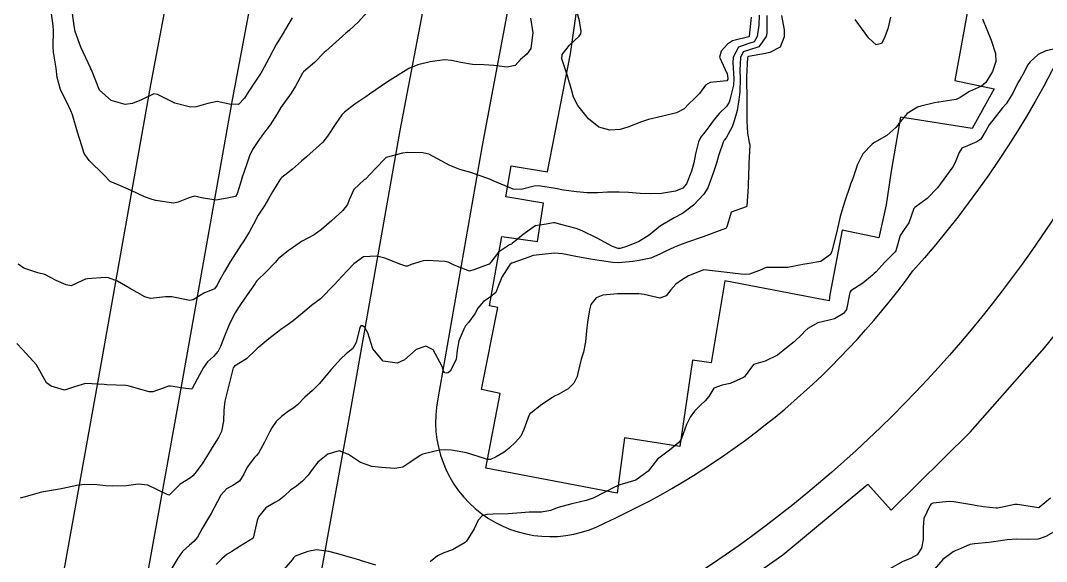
# Model space of a CAD drawing. Header units: metres. Extents: x 286371 to 293043, y 7462578 to 7466404.
# Drawn here: x 292213.7 to 292310.4, y 7462914.2 to 7462965.2 of the extents above; entities that cross this region are included whole.
import ezdxf

# ---------------------------------------------------------------- set-up
doc = ezdxf.new("R2010")
doc.units = ezdxf.units.M
doc.header["$MEASUREMENT"] = 0
for name, color, linetype in [('Curvas de Nivel 1m', 11, 'Continuous'), ('Curvas de Nivel 5m', 15, 'Continuous'), ('Edificações', 30, 'Continuous'), ('Vias primárias', 230, 'Continuous')]:
    doc.layers.add(name, color=color, linetype=linetype)

msp = doc.modelspace()

# ---------------------------------------------------------------- linework, layer by layer
at = {"layer": 'Curvas de Nivel 1m', "flags": 128}
for points, elevation in [([(292246.4, 7462965.936), (292245.583, 7462965.04), (292244.729, 7462964.249), (292244.53, 7462964.094), (292244.37, 7462963.964), (292242.491, 7462962.282), (292242.342, 7462962.136), (292241.42, 7462961.205), (292240.398, 7462960.313), (292240.355, 7462960.272), (292240.312, 7462960.207), (292239.65, 7462958.968), (292239.232, 7462958.33), (292238.263, 7462956.968), (292237.895, 7462956.36), (292237.263, 7462955.345), (292236.539, 7462954.38), (292236.4, 7462954.203), (292236.218, 7462953.955), (292235.597, 7462953), (292235.304, 7462952.398), (292235.01, 7462951.574), (292234.609, 7462950.408), (292234.504, 7462950.064), (292234.14, 7462948.83), (292233.977, 7462948.576), (292233.195, 7462948.429), (292232.316, 7462948.257), (292232.131, 7462948.233), (292230.79, 7462948.465), (292230.136, 7462948.591), (292230.025, 7462948.587), (292229.669, 7462948.481), (292228.581, 7462948.044), (292228.126, 7462947.948), (292226.472, 7462948.186), (292226.13, 7462948.284), (292225.395, 7462948.546), (292224.143, 7462949.137), (292223.136, 7462949.593), (292222.155, 7462949.987), (292221.562, 7462950.603), (292220.184, 7462951.96), (292219.717, 7462952.632), (292219.494, 7462953.345), (292219.105, 7462954.641), (292218.611, 7462956.286), (292218.469, 7462956.651), (292218.26, 7462957.071), (292217.5, 7462958.666), (292217.174, 7462959.798), (292217.064, 7462960.673), (292216.827, 7462962.186), (292216.791, 7462962.678), (292216.828, 7462964.216), (292216.786, 7462964.678), (292216.559, 7462966.525)], 736), ([(292239.313, 7462965.408), (292238.705, 7462964.339), (292238.576, 7462964.136), (292238.366, 7462963.827), (292237.815, 7462962.89), (292237.526, 7462962.357), (292237.126, 7462961.569), (292236.48, 7462960.372), (292236.31, 7462960.099), (292235.183, 7462958.401), (292234.841, 7462957.84), (292234.267, 7462957.253), (292233.428, 7462957.265), (292232.27, 7462957.526), (292231.369, 7462957.356), (292230.262, 7462957.024), (292229.748, 7462956.996), (292228.267, 7462957.37), (292226.626, 7462958.182), (292226.28, 7462958.258), (292225.129, 7462957.693), (292224.266, 7462957.348), (292223.588, 7462957.251), (292222.269, 7462957.618), (292221.176, 7462958.611), (292220.407, 7462960.528), (292220.358, 7462960.624), (292220.315, 7462960.696), (292219.391, 7462962.639), (292218.873, 7462964.141), (292218.767, 7462964.649), (292218.534, 7462966.521)], 737), ([(292283.335, 7462965.66), (292283.31, 7462964.731), (292283.168, 7462963.662), (292282.856, 7462963.167), (292282.354, 7462963.008), (292281.38, 7462962.657), (292280.883, 7462961.696), (292280.857, 7462961.165), (292280.955, 7462959.695), (292280.922, 7462959.067), (292280.574, 7462957.7), (292280.502, 7462957.47), (292280.264, 7462957.066), (292279.566, 7462956.403), (292279.018, 7462955.723), (292278.704, 7462955.261), (292278.228, 7462954.647), (292277.819, 7462954.142), (292277.626, 7462953.743), (292277.353, 7462952.591), (292277.175, 7462951.75), (292276.96, 7462950.965), (292276.495, 7462949.759), (292276.148, 7462949.373), (292275.445, 7462949.08), (292274.14, 7462948.872), (292273.13, 7462948.829), (292272.14, 7462948.866), (292271.028, 7462948.964), (292270.141, 7462948.999), (292269.05, 7462948.971), (292268.139, 7462948.915), (292267.133, 7462948.916), (292266.14, 7462949.012), (292264.899, 7462949.187), (292264.144, 7462949.317), (292262.551, 7462949.575), (292262.148, 7462949.555), (292260.913, 7462949.232), (292260.143, 7462949.26), (292258.283, 7462950.043), (292258.155, 7462950.116), (292258.021, 7462950.181), (292256.165, 7462950.836), (292255.139, 7462951.12), (292254.175, 7462951.483), (292253.015, 7462952.122), (292252.19, 7462952.56), (292251.643, 7462952.695), (292250.195, 7462952.71), (292249.715, 7462952.651), (292248.185, 7462952.267), (292248.143, 7462952.237), (292248.106, 7462952.196), (292247.173, 7462951.211), (292246.223, 7462950.223), (292246.187, 7462950.19), (292246.153, 7462950.163), (292245.138, 7462949.241), (292244.703, 7462948.246), (292244.536, 7462947.83), (292244.109, 7462947.259), (292243.031, 7462946.276), (292242.082, 7462945.466), (292241.403, 7462944.975), (292240.2, 7462944.322), (292240.107, 7462944.281), (292240.063, 7462944.253), (292238.936, 7462943.456), (292238.04, 7462942.722), (292237.863, 7462942.531), (292237.714, 7462942.359), (292236.897, 7462941.495), (292236.008, 7462940.635), (292235.895, 7462940.497), (292235.826, 7462940.387), (292235.08, 7462939.306), (292234.45, 7462938.407), (292234.259, 7462938.12), (292233.962, 7462937.618), (292233.551, 7462936.82), (292233.362, 7462936.423), (292232.937, 7462935.422), (292232.562, 7462934.435), (292232.335, 7462934.011), (292231.9, 7462933.495), (292231.357, 7462932.987), (292230.969, 7462932.458), (292230.577, 7462931.761), (292229.892, 7462930.474), (292229.878, 7462930.45), (292229.853, 7462930.417), (292229.294, 7462930.483), (292227.857, 7462930.692), (292227.681, 7462930.683), (292227.151, 7462930.515), (292226.206, 7462930.172), (292225.849, 7462930.168), (292224.402, 7462930.556), (292223.856, 7462930.726), (292223.653, 7462930.771), (292221.858, 7462930.834), (292221.6, 7462930.856), (292219.859, 7462930.943), (292218.804, 7462930.645), (292217.849, 7462930.329), (292216.605, 7462930.683), (292216.181, 7462931.01), (292215.867, 7462931.589), (292215.238, 7462932.704), (292213.913, 7462934.153), (292213.374, 7462934.733)], 734), ([(292284.062, 7462965.649), (292284.052, 7462963.966), (292283.997, 7462963.65), (292283.317, 7462962.692), (292282.345, 7462962.382), (292281.826, 7462962.198), (292281.578, 7462961.686), (292281.512, 7462960.49), (292281.538, 7462959.686), (292281.518, 7462958.453), (292281.431, 7462957.687), (292281.253, 7462956.696), (292280.977, 7462955.693), (292280.786, 7462955.146), (292280.22, 7462954.106), (292280.053, 7462953.87), (292279.963, 7462953.708), (292279.51, 7462952.399), (292279.307, 7462951.718), (292279.028, 7462950.865), (292278.635, 7462949.727), (292278.498, 7462949.38), (292278.14, 7462948.799), (292277.165, 7462947.754), (292276.112, 7462946.983), (292275.341, 7462946.55), (292274.095, 7462945.845), (292274.072, 7462945.827), (292274.048, 7462945.805), (292272.972, 7462944.93), (292272.072, 7462944.371), (292271.705, 7462944.205), (292270.835, 7462943.853), (292270.25, 7462943.673), (292270.061, 7462943.676), (292269.532, 7462943.872), (292268.076, 7462944.659), (292266.657, 7462945.344), (292266.088, 7462945.551), (292264.656, 7462945.946), (292264.096, 7462946.081), (292263.966, 7462946.086), (292263.272, 7462945.967), (292262.275, 7462945.798), (292262.09, 7462945.724), (292261.1, 7462944.978), (292260.066, 7462944.144), (292259.99, 7462944.09), (292259.823, 7462944.018), (292258.759, 7462943.328), (292258.039, 7462942.372), (292257.897, 7462942.186), (292257.459, 7462942.053), (292256.443, 7462941.653), (292256.026, 7462941.542), (292254.581, 7462942.096), (292254.038, 7462942.381), (292253.71, 7462942.439), (292252.04, 7462942.555), (292251.656, 7462942.524), (292250.553, 7462942.157), (292250.186, 7462942.008), (292250.032, 7462942), (292249.557, 7462942.172), (292248.043, 7462942.762), (292247.312, 7462942.939), (292246.044, 7462942.877), (292245.121, 7462942.243), (292244.016, 7462941.038), (292243.306, 7462940.275), (292241.984, 7462938.94), (292241.626, 7462938.653), (292241.157, 7462938.307), (292240.527, 7462937.754), (292239.959, 7462937.288), (292239.421, 7462936.864), (292238.714, 7462936.343), (292238.262, 7462936.027), (292237.936, 7462935.784), (292237.14, 7462935.152), (292236.191, 7462934.38), (292236.036, 7462934.259), (292235.91, 7462934.132), (292235.017, 7462933.277), (292233.886, 7462932.57), (292233.81, 7462932.491), (292233.778, 7462932.416), (292233.382, 7462930.901), (292233.246, 7462930.424), (292232.979, 7462929.285), (292232.882, 7462928.429), (292232.845, 7462927.393), (292232.673, 7462926.431), (292232.378, 7462925.843), (292231.771, 7462924.93), (292231.6, 7462924.613), (292231.514, 7462924.448), (292230.825, 7462923.382), (292230.141, 7462922.468), (292229.954, 7462922.248), (292229.728, 7462922.064), (292228.755, 7462921.452), (292227.815, 7462920.503), (292227.765, 7462920.442), (292227.703, 7462920.415), (292227.464, 7462920.508), (292225.717, 7462921.371), (292224.821, 7462921.444), (292223.715, 7462921.295), (292222.392, 7462921.269), (292221.715, 7462921.314), (292220.935, 7462921.397), (292219.716, 7462921.428), (292219.021, 7462921.338), (292217.71, 7462921.044), (292217.396, 7462920.982), (292215.704, 7462920.694), (292214.151, 7462920.264), (292213.695, 7462920.14)], 733), ([(292285.442, 7462965.629), (292285.714, 7462964.284), (292285.704, 7462963.624), (292285.336, 7462962.643), (292284.342, 7462962.159), (292283.95, 7462962.04), (292282.335, 7462961.76), (292282.271, 7462961.74), (292282.243, 7462961.676), (292282.137, 7462959.847), (292282.136, 7462959.677), (292282.187, 7462957.764), (292282.19, 7462957.676), (292282.179, 7462955.741), (292282.18, 7462955.675), (292282.227, 7462954.551), (292282.393, 7462953.672), (292282.447, 7462953.434), (292282.364, 7462951.672), (292282.356, 7462951.497), (292282.305, 7462949.672), (292282.295, 7462949.529), (292282.171, 7462947.674), (292282.161, 7462947.637), (292282.123, 7462947.601), (292280.718, 7462947.092), (292280.302, 7462945.701), (292280.216, 7462945.579), (292280.091, 7462945.526), (292279.815, 7462945.435), (292278.079, 7462944.761), (292276.593, 7462944.285), (292276.069, 7462944.097), (292275.846, 7462943.999), (292275.369, 7462943.785), (292274.473, 7462943.383), (292274.055, 7462943.168), (292273.116, 7462942.751), (292272.045, 7462942.536), (292271.435, 7462942.451), (292270.041, 7462942.335), (292269.544, 7462942.369), (292268.044, 7462942.578), (292267.248, 7462942.704), (292266.049, 7462942.93), (292264.818, 7462943.177), (292264.053, 7462943.222), (292262.902, 7462943.121), (292262.049, 7462942.998), (292261.298, 7462942.743), (292260.038, 7462942.278), (292259.87, 7462942.183), (292259.742, 7462942.019), (292259.086, 7462940.96), (292258.709, 7462940.034), (292258.514, 7462939.519), (292257.99, 7462939.082), (292257.348, 7462938.689), (292256.809, 7462938.062), (292256.529, 7462937.503), (292255.953, 7462936.698), (292255.653, 7462936.374), (292255.489, 7462936.081), (292255.045, 7462934.97), (292254.88, 7462934.09), (292254.785, 7462933.207), (292254.211, 7462932.1), (292254.025, 7462931.959), (292253.881, 7462931.911), (292253.717, 7462931.943), (292253.599, 7462932.109), (292253.447, 7462932.554), (292252.613, 7462934.124), (292251.919, 7462934.476), (292251.027, 7462934.152), (292249.899, 7462933.179), (292249.221, 7462932.857), (292247.897, 7462933.053), (292246.925, 7462934.219), (292246.447, 7462935.716), (292246.171, 7462936.231), (292245.946, 7462936.387), (292245.81, 7462936.372), (292245.71, 7462936.238), (292245.359, 7462934.807), (292245.027, 7462934.248), (292244.429, 7462933.734), (292243.899, 7462933.272), (292243.01, 7462932.278), (292241.863, 7462930.915), (292241.563, 7462930.594), (292241.252, 7462930.303), (292240.514, 7462929.644), (292239.833, 7462928.948), (292239.496, 7462928.662), (292238.985, 7462928.337), (292238.311, 7462927.852), (292237.809, 7462927.374), (292237.395, 7462926.766), (292237.189, 7462926.364), (292236.717, 7462925.433), (292236.143, 7462924.379), (292235.969, 7462924.173), (292235.758, 7462923.97), (292235.079, 7462923.06), (292234.764, 7462922.399), (292234.373, 7462921.756), (292233.718, 7462921.321), (292233.125, 7462921.011), (292232.592, 7462920.431), (292232.292, 7462919.839), (292231.678, 7462918.688), (292231.585, 7462918.536), (292231.529, 7462918.447), (292230.844, 7462917.269), (292230.391, 7462916.463), (292230.049, 7462916.058), (292229.633, 7462915.706), (292228.985, 7462915.123), (292228.537, 7462914.491), (292227.59, 7462912.91)], 732), ([(292304.394, 7462965.334), (292305.219, 7462963.322), (292305.604, 7462962.057), (292305.653, 7462961.315), (292305.344, 7462960.348), (292304.722, 7462959.336), (292304.299, 7462958.979), (292303.164, 7462958.488), (292302.282, 7462957.91), (292301.925, 7462957.734), (292300.275, 7462957.477), (292300.209, 7462957.472), (292299.873, 7462957.41), (292298.595, 7462957.104), (292298.267, 7462956.986), (292297.3, 7462956.407), (292296.52, 7462955.46), (292296.41, 7462955.294), (292296.238, 7462955.082), (292295.383, 7462954.321), (292294.216, 7462953.654), (292294.117, 7462953.594), (292293.991, 7462953.498), (292293.127, 7462952.584), (292292.584, 7462951.518), (292292.485, 7462951.215), (292292.165, 7462950.276), (292291.961, 7462949.723), (292291.886, 7462949.528), (292291.442, 7462948.228), (292291.218, 7462947.538), (292290.973, 7462946.68), (292290.731, 7462945.545), (292290.615, 7462945.014), (292290.229, 7462943.552), (292290.189, 7462943.425), (292290.055, 7462943.12), (292289.168, 7462942.442), (292288.044, 7462942.247), (292287.468, 7462942.167), (292286.038, 7462941.897), (292285.781, 7462941.875), (292284.037, 7462941.873), (292283.857, 7462941.827), (292283.525, 7462941.652), (292282.436, 7462941.26), (292282.027, 7462941.222), (292281.605, 7462941.26), (292280.03, 7462941.449), (292278.123, 7462941.653), (292278.033, 7462941.642), (292276.686, 7462941.103), (292276.018, 7462940.686), (292275.497, 7462940.297), (292275.009, 7462939.789), (292274.575, 7462939.216), (292273.992, 7462938.992), (292272.501, 7462939.323), (292271.998, 7462939.406), (292270.464, 7462939.391), (292269.997, 7462939.395), (292268.591, 7462939.29), (292267.991, 7462939.019), (292267.491, 7462938.392), (292267.336, 7462937.904), (292267.148, 7462936.715), (292267.057, 7462935.908), (292266.966, 7462934.872), (292266.779, 7462933.911), (292266.573, 7462933.246), (292266.252, 7462931.919), (292266.183, 7462931.615), (292265.87, 7462930.975), (292265.347, 7462930.447), (292264.45, 7462929.946), (292264.06, 7462929.742), (292263.847, 7462929.615), (292262.849, 7462928.954), (292261.827, 7462928.153), (292261.735, 7462928.076), (292261.667, 7462927.987), (292261.166, 7462926.624), (292260.874, 7462925.998), (292260.38, 7462925.407), (292259.771, 7462924.843), (292259.304, 7462924.48), (292258.557, 7462924.032), (292258.013, 7462923.777), (292257.75, 7462923.773), (292256.868, 7462924.058), (292255.769, 7462924.426), (292254.336, 7462924.666), (292253.773, 7462924.709), (292253.226, 7462924.669), (292251.767, 7462924.33), (292251.631, 7462924.281), (292251.388, 7462924.15), (292250.425, 7462923.494), (292249.747, 7462923.068), (292249, 7462922.931), (292247.747, 7462923.035), (292246.833, 7462923.133), (292245.753, 7462923.516), (292244.633, 7462924.251), (292243.769, 7462924.586), (292242.688, 7462924.281), (292241.752, 7462923.521), (292241.213, 7462922.831), (292240.819, 7462922.308), (292240.31, 7462921.731), (292239.718, 7462921.255), (292239.167, 7462920.878), (292238.58, 7462920.341), (292238.093, 7462919.954), (292237.695, 7462919.741), (292236.841, 7462919.213), (292236.145, 7462918.377), (292236.013, 7462918.035), (292235.644, 7462916.384), (292234.428, 7462915.606), (292233.625, 7462915.125), (292233.189, 7462914.853), (292232.684, 7462914.428), (292232.16, 7462913.882)], 731), ([(292295.712, 7462965.475), (292295.468, 7462964.388), (292295.136, 7462963.483), (292294.861, 7462962.982), (292294.355, 7462962.883), (292293.666, 7462963.505), (292292.39, 7462965.255)], 732), ([(292310.801, 7462920.139), (292309.73, 7462919.254), (292309.703, 7462919.235), (292309.684, 7462919.229), (292309.474, 7462919.258), (292307.698, 7462919.55), (292307.435, 7462919.552), (292306.291, 7462919.305), (292305.798, 7462919.207), (292305.692, 7462919.205), (292304.482, 7462919.333), (292303.696, 7462919.444), (292303.575, 7462919.467), (292301.7, 7462919.8), (292301.251, 7462919.831), (292299.698, 7462919.68), (292299.537, 7462919.566), (292299.424, 7462919.409), (292298.87, 7462918.223), (292298.807, 7462917.417), (292298.809, 7462916.254), (292298.636, 7462915.419), (292298.236, 7462914.811), (292297.619, 7462914.44), (292296.882, 7462914.178), (292295.652, 7462913.464)], 729), ([(292311.602, 7462917.225), (292310.367, 7462916.52), (292309.639, 7462916.277), (292308.665, 7462916.243), (292307.639, 7462916.264), (292306.729, 7462916.206), (292305.635, 7462916.061), (292305.001, 7462915.96), (292303.634, 7462915.837), (292303.212, 7462915.771), (292302.281, 7462915.365), (292301.823, 7462915.17), (292301.62, 7462915.073), (292300.654, 7462914.348), (292299.827, 7462913.401)], 728)]:
    msp.add_lwpolyline(points, dxfattribs=dict(at, elevation=elevation))
at = {"layer": 'Curvas de Nivel 5m', "flags": 128}
for points, elevation in [([(292282.596, 7462965.466), (292282.414, 7462963.674), (292282.396, 7462963.642), (292282.363, 7462963.631), (292280.817, 7462963.238), (292280.352, 7462962.924), (292279.766, 7462962.29), (292279.619, 7462961.715), (292280.311, 7462960.149), (292280.381, 7462959.703), (292280.378, 7462959.628), (292280.301, 7462959.486), (292278.717, 7462959.309), (292278.294, 7462959.071), (292277.73, 7462958.295), (292277.194, 7462957.751), (292276.723, 7462957.302), (292276.26, 7462956.845), (292275.564, 7462956.465), (292274.249, 7462956.152), (292272.924, 7462955.821), (292272.241, 7462955.604), (292270.978, 7462955.109), (292270.23, 7462954.895), (292269.281, 7462954.826), (292268.232, 7462955.097), (292267.244, 7462955.909), (292266.263, 7462957.156), (292265.839, 7462957.931), (292265.684, 7462958.532), (292265.281, 7462959.94), (292264.736, 7462961.548), (292264.782, 7462961.948), (292265.463, 7462962.827), (292266.369, 7462963.687), (292266.539, 7462963.921), (292266.573, 7462964.116), (292266.392, 7462965.129), (292266.201, 7462965.927)], 735), ([(292261.783, 7462965.382), (292262.007, 7462963.99), (292261.827, 7462962.517), (292261.435, 7462961.998), (292260.857, 7462961.483), (292260.328, 7462960.928), (292259.595, 7462960.756), (292258.327, 7462960.932), (292257.395, 7462960.991), (292256.328, 7462961.02), (292255.229, 7462961.193), (292254.334, 7462961.404), (292253.67, 7462961.45), (292252.331, 7462961.277), (292251.174, 7462960.999), (292250.321, 7462960.636), (292249.554, 7462960.176), (292248.302, 7462959.387), (292246.62, 7462958.219), (292246.28, 7462957.98), (292245.229, 7462957.281), (292244.258, 7462956.54), (292243.999, 7462956.258), (292243.447, 7462955.471), (292242.659, 7462954.278), (292242.215, 7462953.702), (292240.681, 7462952.315), (292240.188, 7462951.894), (292239.352, 7462951.162), (292238.346, 7462950.352), (292238.245, 7462950.271), (292238.161, 7462950.161), (292237.485, 7462949.023), (292237.102, 7462948.37), (292236.733, 7462947.764), (292236.11, 7462946.807), (292235.959, 7462946.534), (292235.884, 7462946.388), (292235.268, 7462945.208), (292234.781, 7462944.404), (292234.494, 7462943.972), (292234.047, 7462943.301), (292233.693, 7462942.768), (292233.473, 7462942.423), (292232.935, 7462941.516), (292232.358, 7462940.439), (292232.239, 7462940.202), (292231.996, 7462939.877), (292230.983, 7462939.465), (292229.979, 7462938.833), (292229.676, 7462938.781), (292227.983, 7462939.131), (292227.375, 7462939.122), (292225.98, 7462938.958), (292225.423, 7462939.105), (292224.001, 7462939.927), (292222.851, 7462940.582), (292222.019, 7462940.906), (292221.691, 7462940.928), (292220.017, 7462940.809), (292219.857, 7462940.786), (292219.507, 7462940.632), (292218.486, 7462940.168), (292218.008, 7462940.245), (292217.088, 7462940.668), (292216.022, 7462941.211), (292215.342, 7462941.377), (292214.031, 7462941.827), (292213.495, 7462942.184)], 735), ([(292311.115, 7462962.471), (292310.35, 7462962.311), (292309.635, 7462961.965), (292308.899, 7462961.266), (292308.645, 7462960.954), (292308.319, 7462960.297), (292307.947, 7462959.642), (292307.713, 7462959.283), (292307.261, 7462958.319), (292306.635, 7462957.299), (292306.268, 7462956.92), (292305.03, 7462955.333), (292304.749, 7462954.824), (292304.224, 7462953.993), (292303.855, 7462953.715), (292302.972, 7462953.363), (292302.459, 7462953.122), (292302.204, 7462952.711), (292301.805, 7462951.765), (292301.585, 7462951.383), (292301.006, 7462950.558), (292300.154, 7462949.404), (292299.179, 7462948.373), (292298.127, 7462947.632), (292298.01, 7462947.552), (292297.914, 7462947.438), (292297.456, 7462946.085), (292297.024, 7462945.45), (292296.64, 7462944.891), (292296.209, 7462943.462), (292296.164, 7462943.351), (292296.051, 7462943.244), (292295.158, 7462942.357), (292294.356, 7462941.489), (292294.19, 7462941.323), (292294.019, 7462941.168), (292293.109, 7462940.406), (292291.997, 7462939.692), (292291.917, 7462939.604), (292291.896, 7462939.526), (292291.563, 7462937.937), (292291.29, 7462937.535), (292290.457, 7462937.046), (292289.954, 7462936.913), (292288.87, 7462936.651), (292287.942, 7462936.124), (292287.651, 7462935.876), (292287.4, 7462935.592), (292286.643, 7462934.884), (292285.915, 7462934.316), (292285.076, 7462933.631), (292283.895, 7462933.066), (292282.818, 7462932.742), (292282.031, 7462931.682), (292281.964, 7462931.592), (292281.872, 7462931.518), (292280.615, 7462930.951), (292279.86, 7462930.784), (292279.076, 7462930.506), (292278.596, 7462929.733), (292278.259, 7462929.317), (292277.832, 7462928.947), (292277.248, 7462928.327), (292276.848, 7462927.759), (292276.48, 7462927.088), (292276.006, 7462925.771), (292275.942, 7462925.612), (292275.778, 7462925.402), (292274.894, 7462924.66), (292273.754, 7462923.804), (292272.871, 7462922.683), (292271.724, 7462921.834), (292270.194, 7462921.381), (292269.714, 7462921.191), (292268.844, 7462920.74), (292267.698, 7462920.151), (292267.522, 7462920.072), (292267.032, 7462919.904), (292265.958, 7462919.652), (292265.689, 7462919.598), (292264.383, 7462919.245), (292263.68, 7462918.987), (292262.81, 7462918.834), (292261.677, 7462918.818), (292260.91, 7462918.762), (292259.674, 7462918.669), (292258.275, 7462918.644), (292257.672, 7462918.612), (292257.243, 7462918.488), (292256.845, 7462918.067), (292256.463, 7462917.262), (292255.752, 7462916.083), (292255.698, 7462916.018), (292255.632, 7462915.961), (292254.441, 7462915.283), (292253.617, 7462914.995), (292253.023, 7462914.713), (292252.319, 7462914.134)], 730), ([(292247.202, 7462913.814), (292245.873, 7462914.23), (292245.605, 7462914.328), (292245.473, 7462914.369), (292243.613, 7462914.882), (292242.787, 7462915.111), (292241.624, 7462915.275), (292240.807, 7462915.12), (292239.611, 7462914.672), (292239.434, 7462914.5), (292239.319, 7462914.329), (292238.531, 7462913.405)], 730)]:
    msp.add_lwpolyline(points, dxfattribs=dict(at, elevation=elevation))
at = {"layer": 'Edificações'}
for points, elevation in [([(292303.363, 7462968.151), (292301.785, 7462959.501), (292305.495, 7462958.728), (292303.42, 7462954.978), (292296.671, 7462956.05), (292295.782, 7462950.954), (292295.323, 7462947.784), (292294.635, 7462944.686), (292291.161, 7462945.409), (292290.014, 7462939.303), (292289.946, 7462938.749), (292280.107, 7462940.616), (292278.831, 7462932.899), (292277.056, 7462933.158), (292275.865, 7462925.007), (292270.661, 7462925.839), (292269.948, 7462920.621), (292257.565, 7462922.971), (292258.936, 7462930.005), (292257.16, 7462930.373), (292258.721, 7462938.12), (292257.925, 7462938.273), (292259.071, 7462944.809), (292262.444, 7462944.323), (292263.021, 7462947.937), (292259.459, 7462948.552), (292259.978, 7462951.481), (292263.398, 7462950.902), (292265.548, 7462962.01), (292267.39, 7462974.789)], 732.11), ([(292277.685, 7462909.274), (292285.575, 7462914.804), (292293.599, 7462921.445), (292295.777, 7462919.01), (292303.229, 7462926.359), (292310.247, 7462934.314), (292316.676, 7462942.272)], 743.754)]:
    msp.add_lwpolyline(points, dxfattribs=dict(at, elevation=elevation))
at = {"layer": 'Vias primárias', "elevation": 743.754}
msp.add_lwpolyline([(292338.586, 7463050.678), (292333.48, 7463017.975), (292328.076, 7462988.227, -0.220566), (292270.676, 7462908.856, -0.028956), (292252.23, 7462900.181, 0.252501), (292246.281, 7462892.301), (292242.942, 7462873.814), (292240.221, 7462858.717, 0.438591), (292250.537, 7462843.213, 0.095518), (292251.84, 7462843.132, 0.109873), (292262.17, 7462845.051, 0.103105), (292317.379, 7462872.013, 0.045009), (292346.398, 7462899.659, 0.039256), (292368.217, 7462933.37, 0.036669), (292379.344, 7462961.059, 0.021057), (292398.397, 7463064.932)], format="xyb", close=True, dxfattribs=at)
at = {"layer": 'Vias primárias'}
for points, elevation in [([(292331.202, 7463049.253), (292320.485, 7462988.255, -0.139791), (292297.835, 7462941.565)], 731.078), ([(292270.114, 7463027.255), (292263.238, 7462986.641), (292259.756, 7462966.73), (292257.233, 7462953.369), (292253.049, 7462929.503), (292253.049, 7462929.503, 0.633193), (292268.757, 7462917.783, 0.129971), (292297.835, 7462941.565)], 743.754), ([(292236.09, 7463016.789), (292231.925, 7462992.011), (292228.498, 7462972.415), (292225.983, 7462959.096), (292221.235, 7462932.378), (292211.678, 7462879.461), (292205.987, 7462847.88, 2.228466)], 743.754)]:
    msp.add_lwpolyline(points, format="xyb", dxfattribs=dict(at, elevation=elevation))
at = {"layer": 'Vias primárias', "elevation": 743.754}
for points in [[(292261.681, 7463025.036), (292255.471, 7462987.972), (292252.003, 7462968.14), (292249.482, 7462954.79), (292244.751, 7462928.165), (292235.187, 7462875.215), (292231.223, 7462853.217)], [(292244.402, 7463019.487), (292239.623, 7462990.69), (292236.182, 7462971.017), (292233.665, 7462957.688), (292228.923, 7462931), (292219.363, 7462878.073), (292215.344, 7462855.767)]]:
    msp.add_lwpolyline(points, dxfattribs=at)

doc.saveas('drawing.dxf')
